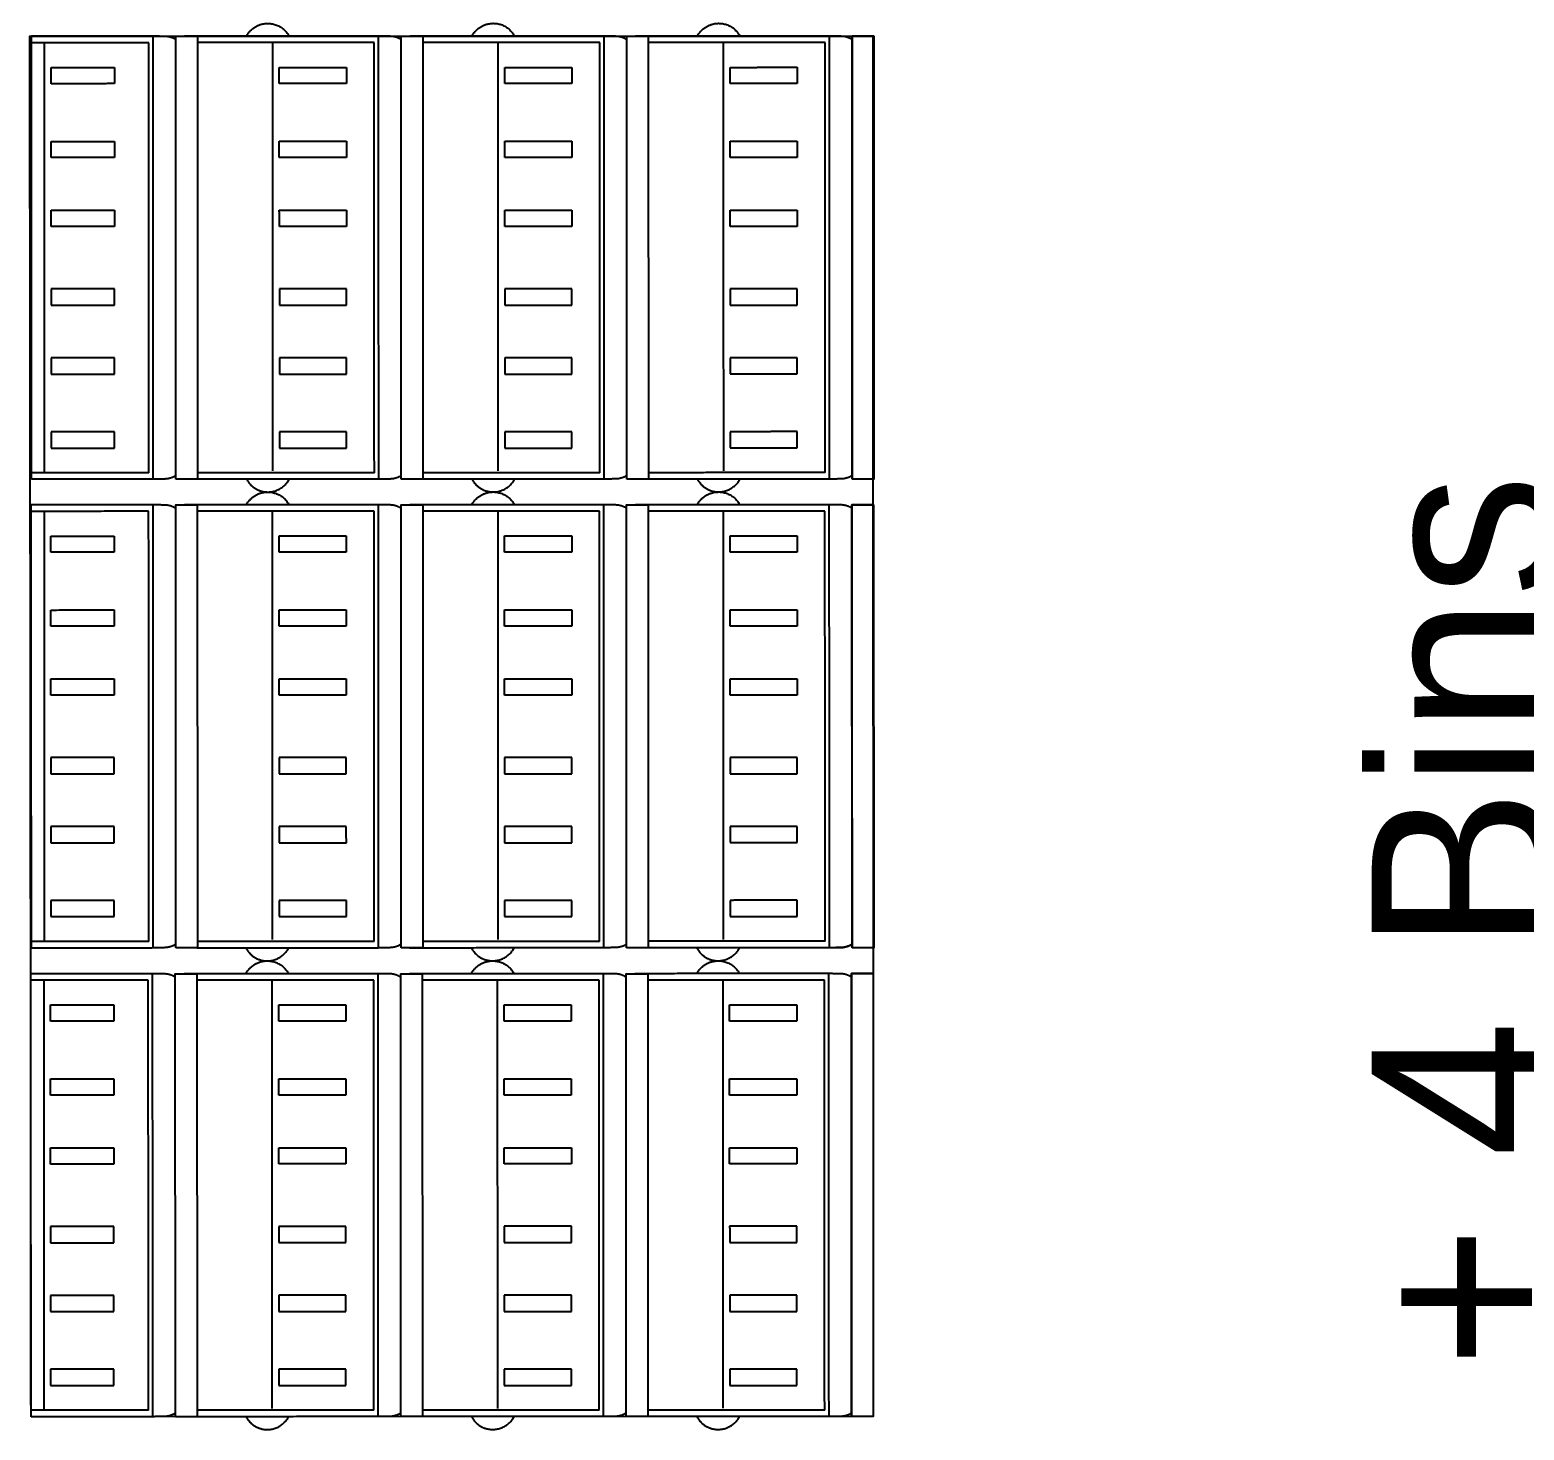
# Model space of a CAD drawing. Header units: millimetres. Extents: x 340 to 1003762, y 22 to 362022.
# Drawn here: x 421.528 to 423.561, y 76.494 to 78.399 of the extents above; entities that cross this region are included whole.
import ezdxf
from ezdxf.xclip import XClip

# ---------------------------------------------------------------- set-up
doc = ezdxf.new("R2010")
doc.units = ezdxf.units.MM
doc.header["$XCLIPFRAME"] = 0
doc.linetypes.add('LSBB_P_002 - PLANTA 1° NIVEL SALA DE VENTAS$0$DASHDOT2', pattern=[0.5, 0.25, -0.125, 0, -0.125])
for name, color, linetype in [('LSBB_P_002 - PLANTA 1° NIVEL SALA DE VENTAS$0$A-LAYOUT', 7, 'Continuous'), ('LSBB_P_002 - PLANTA 1° NIVEL SALA DE VENTAS$0$A-SALA-MUEB-ESPC', 1, 'Continuous'), ('LSBB_P_002 - PLANTA 1° NIVEL SALA DE VENTAS$0$A-TEXTO SV', 2, 'LSBB_P_002 - PLANTA 1° NIVEL SALA DE VENTAS$0$DASHDOT2'), ('XREF', 7, 'Continuous')]:
    doc.layers.add(name, color=color, linetype=linetype)
doc.styles.add('LSBB_P_002 - PLANTA 1° NIVEL SALA DE VENTAS$0$LAYOUT$0$REF-LAYOUT N+0.00 E 03$0$REF-LAYOUT N+0.00 E 02$0$Walmart_CENTURY GOTHIC', font='GOTHIC.TTF')

# ---------------------------------------------------------------- blocks, each defined once
blk = doc.blocks.new('LSBB_P_002 - PLANTA 1° NIVEL SALA DE VENTAS$0$SVLY')
at = {"layer": 'LSBB_P_002 - PLANTA 1° NIVEL SALA DE VENTAS$0$A-SALA-MUEB-ESPC', "elevation": 0}
for points in [[(1036.8177, 291.3319), (1036.8162, 293.21), (1037.9633, 293.2102), (1037.9635, 291.332)], [(1037.0148, 292.6074), (1037.0148, 293.21), (1037.0442, 293.21), (1037.0443, 292.6074)], [(1037.3216, 292.6074), (1037.3215, 293.2101), (1037.351, 293.2101), (1037.3511, 292.6074)], [(1037.6284, 292.6075), (1037.6283, 293.2101), (1037.6577, 293.2101), (1037.6578, 292.6075)], [(1037.9351, 292.6075), (1037.935, 293.2101), (1037.9645, 293.2102), (1037.9646, 292.6075)], [(1037.0146, 291.9698), (1037.0146, 292.5724), (1037.044, 292.5724), (1037.0441, 291.9698)], [(1037.3214, 291.9698), (1037.3213, 292.5725), (1037.3508, 292.5725), (1037.3508, 291.9698)], [(1037.6282, 291.9699), (1037.6281, 292.5725), (1037.6575, 292.5725), (1037.6576, 291.9699)], [(1037.9349, 291.9699), (1037.9348, 292.5726), (1037.9643, 292.5726), (1037.9644, 291.9699)], [(1037.0141, 291.3319), (1037.014, 291.9345), (1037.0435, 291.9346), (1037.0436, 291.3319)], [(1037.3209, 291.332), (1037.3208, 291.9346), (1037.3502, 291.9346), (1037.3503, 291.332)], [(1037.6276, 291.332), (1037.6275, 291.9346), (1037.657, 291.9346), (1037.6571, 291.332)], [(1037.9344, 291.332), (1037.9343, 291.9347), (1037.9638, 291.9347), (1037.9638, 291.332)]]:
    blk.add_lwpolyline(points, close=True, dxfattribs=at)
at = {"layer": 'LSBB_P_002 - PLANTA 1° NIVEL SALA DE VENTAS$0$A-SALA-MUEB-ESPC'}
for points, weights, knots in [([(1037.1109, 293.21, 0), (1037.1181, 293.2237, 0), (1037.1332, 293.2268, 0), (1037.1574, 293.2318, 0), (1037.169, 293.21, 0)], [1, 0.905033936831, 1, 0.799622118104, 1], [0, 0, 0, 2.887952, 2.887952, 7.122102, 7.122102, 7.122102]), ([(1037.4177, 293.2101, 0), (1037.4249, 293.2237, 0), (1037.44, 293.2269, 0), (1037.4642, 293.2319, 0), (1037.4757, 293.2101, 0)], [1, 0.905033936831, 1, 0.799622118104, 1], [0, 0, 0, 2.887952, 2.887952, 7.122102, 7.122102, 7.122102]), ([(1037.7244, 293.2101, 0), (1037.7316, 293.2238, 0), (1037.7468, 293.2269, 0), (1037.7709, 293.2319, 0), (1037.7825, 293.2101, 0)], [1, 0.905033936831, 1, 0.799622118104, 1], [0, 0, 0, 2.887952, 2.887952, 7.122102, 7.122102, 7.122102]), ([(1037.0148, 293.2053, 0), (1037.0079, 293.2096, 0), (1036.9997, 293.2098, 0), (1036.9918, 293.2099, 0), (1036.984, 293.21, 0)], [1, 0.963301646965, 1, 1, 1], [0, 0, 0, 1.596409, 1.596409, 3.723022, 3.723022, 3.723022]), ([(1037.3215, 293.2053, 0), (1037.3146, 293.2097, 0), (1037.3064, 293.2099, 0), (1037.2986, 293.21, 0), (1037.2907, 293.2101, 0)], [1, 0.963301646965, 1, 1, 1], [0, 0, 0, 1.596409, 1.596409, 3.723022, 3.723022, 3.723022]), ([(1037.6283, 293.2053, 0), (1037.6214, 293.2097, 0), (1037.6132, 293.2099, 0), (1037.6053, 293.21, 0), (1037.5975, 293.2101, 0)], [1, 0.963301646965, 1, 1, 1], [0, 0, 0, 1.596409, 1.596409, 3.723022, 3.723022, 3.723022]), ([(1037.935, 293.2054, 0), (1037.9281, 293.2098, 0), (1037.9199, 293.2099, 0), (1037.9121, 293.21, 0), (1037.9042, 293.2101, 0)], [1, 0.963301646965, 1, 1, 1], [0, 0, 0, 1.596409, 1.596409, 3.723022, 3.723022, 3.723022]), ([(1037.0148, 292.6121, 0), (1037.0079, 292.6078, 0), (1036.9998, 292.6076, 0), (1036.9919, 292.6075, 0), (1036.984, 292.6074, 0)], [1, 0.963301646965, 1, 1, 1], [0, 0, 0, 1.596409, 1.596409, 3.723022, 3.723022, 3.723022]), ([(1037.111, 292.6074, 0), (1037.1182, 292.5938, 0), (1037.1333, 292.5906, 0), (1037.1575, 292.5856, 0), (1037.1691, 292.6074, 0)], [1, 0.905033936831, 1, 0.799622118104, 1], [0, 0, 0, 2.887952, 2.887952, 7.122102, 7.122102, 7.122102]), ([(1037.3216, 292.6122, 0), (1037.3147, 292.6078, 0), (1037.3065, 292.6076, 0), (1037.2987, 292.6075, 0), (1037.2908, 292.6074, 0)], [1, 0.963301646965, 1, 1, 1], [0, 0, 0, 1.596409, 1.596409, 3.723022, 3.723022, 3.723022]), ([(1037.4177, 292.6074, 0), (1037.425, 292.5938, 0), (1037.4401, 292.5907, 0), (1037.4643, 292.5856, 0), (1037.4758, 292.6074, 0)], [1, 0.905033936831, 1, 0.799622118104, 1], [0, 0, 0, 2.887952, 2.887952, 7.122102, 7.122102, 7.122102]), ([(1037.6284, 292.6122, 0), (1037.6215, 292.6079, 0), (1037.6133, 292.6077, 0), (1037.6054, 292.6076, 0), (1037.5976, 292.6075, 0)], [1, 0.963301646965, 1, 1, 1], [0, 0, 0, 1.596409, 1.596409, 3.723022, 3.723022, 3.723022]), ([(1037.7245, 292.6075, 0), (1037.7317, 292.5938, 0), (1037.7469, 292.5907, 0), (1037.771, 292.5857, 0), (1037.7826, 292.6075, 0)], [1, 0.905033936831, 1, 0.799622118104, 1], [0, 0, 0, 2.887952, 2.887952, 7.122102, 7.122102, 7.122102]), ([(1037.9351, 292.6123, 0), (1037.9282, 292.6079, 0), (1037.92, 292.6077, 0), (1037.9122, 292.6076, 0), (1037.9043, 292.6075, 0)], [1, 0.963301646965, 1, 1, 1], [0, 0, 0, 1.596409, 1.596409, 3.723022, 3.723022, 3.723022]), ([(1037.1107, 292.5724, 0), (1037.1179, 292.5861, 0), (1037.133, 292.5892, 0), (1037.1572, 292.5943, 0), (1037.1688, 292.5725, 0)], [1, 0.905033936831, 1, 0.799622118104, 1], [0, 0, 0, 2.887952, 2.887952, 7.122102, 7.122102, 7.122102]), ([(1037.4174, 292.5725, 0), (1037.4247, 292.5861, 0), (1037.4398, 292.5893, 0), (1037.464, 292.5943, 0), (1037.4755, 292.5725, 0)], [1, 0.905033936831, 1, 0.799622118104, 1], [0, 0, 0, 2.887952, 2.887952, 7.122102, 7.122102, 7.122102]), ([(1037.7242, 292.5725, 0), (1037.7314, 292.5862, 0), (1037.7466, 292.5893, 0), (1037.7707, 292.5943, 0), (1037.7823, 292.5725, 0)], [1, 0.905033936831, 1, 0.799622118104, 1], [0, 0, 0, 2.887952, 2.887952, 7.122102, 7.122102, 7.122102]), ([(1037.0146, 292.5677, 0), (1037.0076, 292.5721, 0), (1036.9995, 292.5722, 0), (1036.9916, 292.5723, 0), (1036.9838, 292.5724, 0)], [1, 0.963301646965, 1, 1, 1], [0, 0, 0, 1.596409, 1.596409, 3.723022, 3.723022, 3.723022]), ([(1037.3213, 292.5677, 0), (1037.3144, 292.5721, 0), (1037.3062, 292.5723, 0), (1037.2984, 292.5724, 0), (1037.2905, 292.5725, 0)], [1, 0.963301646965, 1, 1, 1], [0, 0, 0, 1.596409, 1.596409, 3.723022, 3.723022, 3.723022]), ([(1037.6281, 292.5678, 0), (1037.6212, 292.5721, 0), (1037.613, 292.5723, 0), (1037.6051, 292.5724, 0), (1037.5973, 292.5725, 0)], [1, 0.963301646965, 1, 1, 1], [0, 0, 0, 1.596409, 1.596409, 3.723022, 3.723022, 3.723022]), ([(1037.9348, 292.5678, 0), (1037.9279, 292.5722, 0), (1037.9197, 292.5724, 0), (1037.9119, 292.5725, 0), (1037.904, 292.5726, 0)], [1, 0.963301646965, 1, 1, 1], [0, 0, 0, 1.596409, 1.596409, 3.723022, 3.723022, 3.723022]), ([(1037.0146, 291.9746, 0), (1037.0077, 291.9702, 0), (1036.9995, 291.97, 0), (1036.9917, 291.9699, 0), (1036.9838, 291.9698, 0)], [1, 0.963301646965, 1, 1, 1], [0, 0, 0, 1.596409, 1.596409, 3.723022, 3.723022, 3.723022]), ([(1037.1102, 291.9695, 0), (1037.1174, 291.9559, 0), (1037.1325, 291.9527, 0), (1037.1567, 291.9477, 0), (1037.1683, 291.9695, 0)], [1, 0.905033936831, 1, 0.799622118104, 1], [0, 0, 0, 2.887952, 2.887952, 7.122102, 7.122102, 7.122102]), ([(1037.3214, 291.9746, 0), (1037.3145, 291.9702, 0), (1037.3063, 291.97, 0), (1037.2985, 291.9699, 0), (1037.2906, 291.9698, 0)], [1, 0.963301646965, 1, 1, 1], [0, 0, 0, 1.596409, 1.596409, 3.723022, 3.723022, 3.723022]), ([(1037.4169, 291.9696, 0), (1037.4242, 291.9559, 0), (1037.4393, 291.9528, 0), (1037.4635, 291.9478, 0), (1037.475, 291.9696, 0)], [1, 0.905033936831, 1, 0.799622118104, 1], [0, 0, 0, 2.887952, 2.887952, 7.122102, 7.122102, 7.122102]), ([(1037.6282, 291.9746, 0), (1037.6212, 291.9703, 0), (1037.6131, 291.9701, 0), (1037.6052, 291.97, 0), (1037.5974, 291.9699, 0)], [1, 0.963301646965, 1, 1, 1], [0, 0, 0, 1.596409, 1.596409, 3.723022, 3.723022, 3.723022]), ([(1037.7237, 291.9696, 0), (1037.7309, 291.956, 0), (1037.7461, 291.9528, 0), (1037.7702, 291.9478, 0), (1037.7818, 291.9696, 0)], [1, 0.905033936831, 1, 0.799622118104, 1], [0, 0, 0, 2.887952, 2.887952, 7.122102, 7.122102, 7.122102]), ([(1037.9343, 291.9744, 0), (1037.9274, 291.97, 0), (1037.9192, 291.9698, 0), (1037.9114, 291.9697, 0), (1037.9035, 291.9696, 0)], [1, 0.963301646965, 1, 1, 1], [0, 0, 0, 1.596409, 1.596409, 3.723022, 3.723022, 3.723022]), ([(1037.9349, 291.9747, 0), (1037.928, 291.9703, 0), (1037.9198, 291.9701, 0), (1037.912, 291.97, 0), (1037.9041, 291.9699, 0)], [1, 0.963301646965, 1, 1, 1], [0, 0, 0, 1.596409, 1.596409, 3.723022, 3.723022, 3.723022]), ([(1037.9349, 291.9744, 0), (1037.928, 291.97, 0), (1037.9198, 291.9698, 0), (1037.912, 291.9697, 0), (1037.9041, 291.9696, 0)], [1, 0.963301646965, 1, 1, 1], [0, 0, 0, 1.596409, 1.596409, 3.723022, 3.723022, 3.723022]), ([(1037.1102, 291.9346, 0), (1037.1174, 291.9482, 0), (1037.1325, 291.9514, 0), (1037.1567, 291.9564, 0), (1037.1682, 291.9346, 0)], [1, 0.905033936831, 1, 0.799622118104, 1], [0, 0, 0, 2.887952, 2.887952, 7.122102, 7.122102, 7.122102]), ([(1037.4169, 291.9346, 0), (1037.4241, 291.9483, 0), (1037.4393, 291.9514, 0), (1037.4634, 291.9564, 0), (1037.475, 291.9346, 0)], [1, 0.905033936831, 1, 0.799622118104, 1], [0, 0, 0, 2.887952, 2.887952, 7.122102, 7.122102, 7.122102]), ([(1037.7237, 291.9346, 0), (1037.7309, 291.9483, 0), (1037.746, 291.9514, 0), (1037.7702, 291.9565, 0), (1037.7818, 291.9347, 0)], [1, 0.905033936831, 1, 0.799622118104, 1], [0, 0, 0, 2.887952, 2.887952, 7.122102, 7.122102, 7.122102]), ([(1037.014, 291.9298, 0), (1037.0071, 291.9342, 0), (1036.9989, 291.9343, 0), (1036.9911, 291.9344, 0), (1036.9832, 291.9345, 0)], [1, 0.963301646965, 1, 1, 1], [0, 0, 0, 1.596409, 1.596409, 3.723022, 3.723022, 3.723022]), ([(1037.3208, 291.9298, 0), (1037.3139, 291.9342, 0), (1037.3057, 291.9344, 0), (1037.2978, 291.9345, 0), (1037.29, 291.9346, 0)], [1, 0.963301646965, 1, 1, 1], [0, 0, 0, 1.596409, 1.596409, 3.723022, 3.723022, 3.723022]), ([(1037.6275, 291.9299, 0), (1037.6206, 291.9343, 0), (1037.6125, 291.9344, 0), (1037.6046, 291.9345, 0), (1037.5967, 291.9346, 0)], [1, 0.963301646965, 1, 1, 1], [0, 0, 0, 1.596409, 1.596409, 3.723022, 3.723022, 3.723022]), ([(1037.9343, 291.9299, 0), (1037.9274, 291.9343, 0), (1037.9192, 291.9345, 0), (1037.9114, 291.9346, 0), (1037.9035, 291.9347, 0)], [1, 0.963301646965, 1, 1, 1], [0, 0, 0, 1.596409, 1.596409, 3.723022, 3.723022, 3.723022]), ([(1037.0141, 291.3367, 0), (1037.0072, 291.3323, 0), (1036.999, 291.3321, 0), (1036.9912, 291.332, 0), (1036.9833, 291.3319, 0)], [1, 0.963301646965, 1, 1, 1], [0, 0, 0, 1.596409, 1.596409, 3.723022, 3.723022, 3.723022]), ([(1037.3209, 291.3367, 0), (1037.314, 291.3323, 0), (1037.3058, 291.3322, 0), (1037.2979, 291.3321, 0), (1037.2901, 291.332, 0)], [1, 0.963301646965, 1, 1, 1], [0, 0, 0, 1.596409, 1.596409, 3.723022, 3.723022, 3.723022]), ([(1037.6276, 291.3368, 0), (1037.6207, 291.3324, 0), (1037.6125, 291.3322, 0), (1037.6047, 291.3321, 0), (1037.5968, 291.332, 0)], [1, 0.963301646965, 1, 1, 1], [0, 0, 0, 1.596409, 1.596409, 3.723022, 3.723022, 3.723022]), ([(1037.9344, 291.3368, 0), (1037.9275, 291.3324, 0), (1037.9193, 291.3322, 0), (1037.9114, 291.3321, 0), (1037.9036, 291.332, 0)], [1, 0.963301646965, 1, 1, 1], [0, 0, 0, 1.596409, 1.596409, 3.723022, 3.723022, 3.723022]), ([(1037.1102, 291.3319, 0), (1037.1175, 291.3183, 0), (1037.1326, 291.3151, 0), (1037.1568, 291.3101, 0), (1037.1683, 291.3319, 0)], [1, 0.905033936831, 1, 0.799622118104, 1], [0, 0, 0, 2.887952, 2.887952, 7.122102, 7.122102, 7.122102]), ([(1037.417, 291.332, 0), (1037.4242, 291.3183, 0), (1037.4394, 291.3152, 0), (1037.4635, 291.3102, 0), (1037.4751, 291.332, 0)], [1, 0.905033936831, 1, 0.799622118104, 1], [0, 0, 0, 2.887952, 2.887952, 7.122102, 7.122102, 7.122102]), ([(1037.7238, 291.332, 0), (1037.731, 291.3184, 0), (1037.7461, 291.3152, 0), (1037.7703, 291.3102, 0), (1037.7818, 291.332, 0)], [1, 0.905033936831, 1, 0.799622118104, 1], [0, 0, 0, 2.887952, 2.887952, 7.122102, 7.122102, 7.122102])]:
    blk.add_rational_spline(points, weights, degree=2, knots=knots, dxfattribs=at)
for points in [[(1036.984, 293.21, 0), (1036.8711, 293.21, 0), (1036.8183, 293.21, 0)], [(1036.8184, 292.6074, 0), (1036.8183, 292.8987, 0), (1036.8183, 293.21, 0)], [(1036.984, 292.6074, 0), (1036.984, 292.91, 0), (1036.984, 293.21, 0)], [(1037.2907, 293.2101, 0), (1037.1488, 293.21, 0), (1037.0268, 293.21, 0)], [(1037.2908, 292.6074, 0), (1037.2908, 292.9101, 0), (1037.2907, 293.2101, 0)], [(1037.5975, 293.2101, 0), (1037.4555, 293.2101, 0), (1037.3336, 293.2101, 0)], [(1037.5976, 292.6075, 0), (1037.5975, 292.9101, 0), (1037.5975, 293.2101, 0)], [(1037.9042, 293.2101, 0), (1037.7623, 293.2101, 0), (1037.6404, 293.2101, 0)], [(1037.9043, 292.6075, 0), (1037.9043, 292.9101, 0), (1037.9042, 293.2101, 0)], [(1037.9642, 293.2102, 0), (1037.9503, 293.2102, 0), (1037.935, 293.2101, 0)], [(1037.935, 293.2101, 0), (1037.9351, 292.9088, 0), (1037.9351, 292.6075, 0)], [(1037.9645, 293.2102, 0), (1037.9645, 292.9088, 0), (1037.9646, 292.6075, 0)], [(1036.978, 293.2012, 0), (1036.8682, 293.2012, 0), (1036.8183, 293.2012, 0)], [(1036.8362, 292.6161, 0), (1036.8361, 292.9074, 0), (1036.8361, 293.2012, 0)], [(1036.9781, 292.6161, 0), (1036.9781, 292.9099, 0), (1036.978, 293.2012, 0)], [(1037.2848, 293.2013, 0), (1037.1545, 293.2013, 0), (1037.0442, 293.2013, 0)], [(1037.1467, 292.6187, 0), (1037.1467, 292.91, 0), (1037.1467, 293.2013, 0)], [(1037.2849, 292.6162, 0), (1037.2848, 292.91, 0), (1037.2848, 293.2013, 0)], [(1037.5916, 293.2013, 0), (1037.4613, 293.2013, 0), (1037.351, 293.2013, 0)], [(1037.4535, 292.6187, 0), (1037.4535, 292.91, 0), (1037.4534, 293.2013, 0)], [(1037.5916, 292.6162, 0), (1037.5916, 292.91, 0), (1037.5916, 293.2013, 0)], [(1037.8983, 293.2014, 0), (1037.768, 293.2014, 0), (1037.6577, 293.2013, 0)], [(1037.7603, 292.6187, 0), (1037.7602, 292.9101, 0), (1037.7602, 293.2014, 0)], [(1037.8984, 292.6163, 0), (1037.8984, 292.9101, 0), (1037.8983, 293.2014, 0)], [(1036.8451, 293.1454, 0), (1036.8451, 293.1565, 0), (1036.8451, 293.1676, 0)], [(1036.8451, 293.1676, 0), (1036.9171, 293.1676, 0), (1036.9311, 293.1676, 0)], [(1036.9311, 293.1676, 0), (1036.9311, 293.1565, 0), (1036.9311, 293.1455, 0)], [(1037.1556, 293.1455, 0), (1037.1556, 293.1566, 0), (1037.1556, 293.1677, 0)], [(1037.1556, 293.1677, 0), (1037.2013, 293.1677, 0), (1037.2469, 293.1677, 0)], [(1037.2469, 293.1677, 0), (1037.2469, 293.1566, 0), (1037.2469, 293.1455, 0)], [(1037.4624, 293.1455, 0), (1037.4624, 293.1566, 0), (1037.4624, 293.1677, 0)], [(1037.4624, 293.1677, 0), (1037.508, 293.1677, 0), (1037.5537, 293.1677, 0)], [(1037.5537, 293.1677, 0), (1037.5537, 293.1566, 0), (1037.5537, 293.1455, 0)], [(1037.7691, 293.1677, 0), (1037.8148, 293.1677, 0), (1037.8604, 293.1678, 0)], [(1037.7691, 293.1456, 0), (1037.7691, 293.1567, 0), (1037.7691, 293.1677, 0)], [(1037.8604, 293.1678, 0), (1037.8604, 293.1567, 0), (1037.8604, 293.1456, 0)], [(1036.9311, 293.1455, 0), (1036.9171, 293.1455, 0), (1036.8451, 293.1454, 0)], [(1037.2469, 293.1455, 0), (1037.2013, 293.1455, 0), (1037.1556, 293.1455, 0)], [(1037.5537, 293.1455, 0), (1037.508, 293.1455, 0), (1037.4624, 293.1455, 0)], [(1037.8604, 293.1456, 0), (1037.8148, 293.1456, 0), (1037.7691, 293.1456, 0)], [(1036.8451, 293.0449, 0), (1036.8451, 293.0559, 0), (1036.8451, 293.067, 0)], [(1036.8451, 293.067, 0), (1036.9171, 293.067, 0), (1036.9311, 293.067, 0)], [(1036.9311, 293.067, 0), (1036.9312, 293.056, 0), (1036.9312, 293.0449, 0)], [(1037.1556, 293.0449, 0), (1037.1556, 293.056, 0), (1037.1556, 293.0671, 0)], [(1037.1556, 293.0671, 0), (1037.2013, 293.0671, 0), (1037.2469, 293.0671, 0)], [(1037.2469, 293.0671, 0), (1037.2469, 293.056, 0), (1037.2469, 293.0449, 0)], [(1037.4624, 293.045, 0), (1037.4624, 293.056, 0), (1037.4624, 293.0671, 0)], [(1037.4624, 293.0671, 0), (1037.508, 293.0671, 0), (1037.5537, 293.0671, 0)], [(1037.5537, 293.0671, 0), (1037.5537, 293.056, 0), (1037.5537, 293.045, 0)], [(1037.7692, 293.045, 0), (1037.7692, 293.0561, 0), (1037.7692, 293.0672, 0)], [(1037.7692, 293.0672, 0), (1037.8148, 293.0672, 0), (1037.8604, 293.0672, 0)], [(1037.8604, 293.0672, 0), (1037.8604, 293.0561, 0), (1037.8604, 293.045, 0)], [(1036.9312, 293.0449, 0), (1036.9171, 293.0449, 0), (1036.8451, 293.0449, 0)], [(1037.2469, 293.0449, 0), (1037.2013, 293.0449, 0), (1037.1556, 293.0449, 0)], [(1037.5537, 293.045, 0), (1037.508, 293.045, 0), (1037.4624, 293.045, 0)], [(1037.8604, 293.045, 0), (1037.8148, 293.045, 0), (1037.7692, 293.045, 0)], [(1036.8451, 292.9511, 0), (1036.8451, 292.9622, 0), (1036.8451, 292.9733, 0)], [(1036.8451, 292.9733, 0), (1036.9171, 292.9733, 0), (1036.9312, 292.9733, 0)], [(1036.9312, 292.9733, 0), (1036.9312, 292.9622, 0), (1036.9312, 292.9511, 0)], [(1037.1557, 292.9511, 0), (1037.1557, 292.9622, 0), (1037.1556, 292.9733, 0)], [(1037.1556, 292.9733, 0), (1037.2013, 292.9733, 0), (1037.2469, 292.9733, 0)], [(1037.2469, 292.9733, 0), (1037.2469, 292.9622, 0), (1037.2469, 292.9512, 0)], [(1037.4624, 292.9733, 0), (1037.508, 292.9734, 0), (1037.5537, 292.9734, 0)], [(1037.4624, 292.9512, 0), (1037.4624, 292.9623, 0), (1037.4624, 292.9733, 0)], [(1037.5537, 292.9734, 0), (1037.5537, 292.9623, 0), (1037.5537, 292.9512, 0)], [(1037.7692, 292.9512, 0), (1037.7692, 292.9623, 0), (1037.7692, 292.9734, 0)], [(1037.7692, 292.9734, 0), (1037.8148, 292.9734, 0), (1037.8604, 292.9734, 0)], [(1037.8604, 292.9734, 0), (1037.8605, 292.9623, 0), (1037.8605, 292.9512, 0)], [(1036.9312, 292.9511, 0), (1036.9171, 292.9511, 0), (1036.8451, 292.9511, 0)], [(1037.2469, 292.9512, 0), (1037.2013, 292.9511, 0), (1037.1557, 292.9511, 0)], [(1037.5537, 292.9512, 0), (1037.5081, 292.9512, 0), (1037.4624, 292.9512, 0)], [(1037.8605, 292.9512, 0), (1037.8148, 292.9512, 0), (1037.7692, 292.9512, 0)], [(1036.8451, 292.8663, 0), (1036.8451, 292.8552, 0), (1036.8451, 292.8441, 0)], [(1036.9312, 292.8663, 0), (1036.9171, 292.8663, 0), (1036.8451, 292.8663, 0)], [(1036.9312, 292.8441, 0), (1036.9312, 292.8552, 0), (1036.9312, 292.8663, 0)], [(1037.1557, 292.8663, 0), (1037.1557, 292.8552, 0), (1037.1557, 292.8441, 0)], [(1037.2469, 292.8663, 0), (1037.2013, 292.8663, 0), (1037.1557, 292.8663, 0)], [(1037.2469, 292.8442, 0), (1037.2469, 292.8552, 0), (1037.2469, 292.8663, 0)], [(1037.5537, 292.8664, 0), (1037.5081, 292.8664, 0), (1037.4624, 292.8663, 0)], [(1037.4624, 292.8663, 0), (1037.4624, 292.8553, 0), (1037.4624, 292.8442, 0)], [(1037.5537, 292.8442, 0), (1037.5537, 292.8553, 0), (1037.5537, 292.8664, 0)], [(1037.7692, 292.8664, 0), (1037.7692, 292.8553, 0), (1037.7692, 292.8442, 0)], [(1037.8605, 292.8664, 0), (1037.8148, 292.8664, 0), (1037.7692, 292.8664, 0)], [(1037.8605, 292.8442, 0), (1037.8605, 292.8553, 0), (1037.8605, 292.8664, 0)], [(1036.8451, 292.8441, 0), (1036.9171, 292.8441, 0), (1036.9312, 292.8441, 0)], [(1037.1557, 292.8441, 0), (1037.2013, 292.8441, 0), (1037.2469, 292.8442, 0)], [(1037.4624, 292.8442, 0), (1037.5081, 292.8442, 0), (1037.5537, 292.8442, 0)], [(1037.7692, 292.8442, 0), (1037.8148, 292.8442, 0), (1037.8605, 292.8442, 0)], [(1036.8451, 292.7725, 0), (1036.8451, 292.7614, 0), (1036.8451, 292.7503, 0)], [(1036.9312, 292.7725, 0), (1036.9171, 292.7725, 0), (1036.8451, 292.7725, 0)], [(1036.9312, 292.7503, 0), (1036.9312, 292.7614, 0), (1036.9312, 292.7725, 0)], [(1037.1557, 292.7725, 0), (1037.1557, 292.7615, 0), (1037.1557, 292.7504, 0)], [(1037.247, 292.7725, 0), (1037.2013, 292.7725, 0), (1037.1557, 292.7725, 0)], [(1037.247, 292.7504, 0), (1037.247, 292.7615, 0), (1037.247, 292.7725, 0)], [(1037.4624, 292.7726, 0), (1037.4624, 292.7615, 0), (1037.4624, 292.7504, 0)], [(1037.5537, 292.7726, 0), (1037.5081, 292.7726, 0), (1037.4624, 292.7726, 0)], [(1037.5537, 292.7504, 0), (1037.5537, 292.7615, 0), (1037.5537, 292.7726, 0)], [(1037.7692, 292.7726, 0), (1037.7692, 292.7615, 0), (1037.7692, 292.7505, 0)], [(1037.8605, 292.7726, 0), (1037.8148, 292.7726, 0), (1037.7692, 292.7726, 0)], [(1037.8605, 292.7505, 0), (1037.8605, 292.7616, 0), (1037.8605, 292.7726, 0)], [(1036.8451, 292.7503, 0), (1036.9171, 292.7503, 0), (1036.9312, 292.7503, 0)], [(1037.1557, 292.7504, 0), (1037.2013, 292.7504, 0), (1037.247, 292.7504, 0)], [(1037.4624, 292.7504, 0), (1037.5081, 292.7504, 0), (1037.5537, 292.7504, 0)], [(1037.7692, 292.7505, 0), (1037.8148, 292.7505, 0), (1037.8605, 292.7505, 0)], [(1036.8451, 292.6719, 0), (1036.8451, 292.6608, 0), (1036.8451, 292.6497, 0)], [(1036.9312, 292.6719, 0), (1036.9172, 292.6719, 0), (1036.8451, 292.6719, 0)], [(1036.9312, 292.6498, 0), (1036.9312, 292.6608, 0), (1036.9312, 292.6719, 0)], [(1037.1557, 292.672, 0), (1037.1557, 292.6609, 0), (1037.1557, 292.6498, 0)], [(1037.247, 292.672, 0), (1037.2013, 292.672, 0), (1037.1557, 292.672, 0)], [(1037.247, 292.6498, 0), (1037.247, 292.6609, 0), (1037.247, 292.672, 0)], [(1037.4625, 292.672, 0), (1037.4625, 292.6609, 0), (1037.4625, 292.6498, 0)], [(1037.5537, 292.672, 0), (1037.5081, 292.672, 0), (1037.4625, 292.672, 0)], [(1037.5537, 292.6498, 0), (1037.5537, 292.6609, 0), (1037.5537, 292.672, 0)], [(1037.8605, 292.6721, 0), (1037.8149, 292.672, 0), (1037.7692, 292.672, 0)], [(1037.7692, 292.672, 0), (1037.7692, 292.661, 0), (1037.7692, 292.6499, 0)], [(1037.8605, 292.6499, 0), (1037.8605, 292.661, 0), (1037.8605, 292.6721, 0)], [(1036.8451, 292.6497, 0), (1036.9172, 292.6498, 0), (1036.9312, 292.6498, 0)], [(1037.1557, 292.6498, 0), (1037.2013, 292.6498, 0), (1037.247, 292.6498, 0)], [(1037.4625, 292.6498, 0), (1037.5081, 292.6498, 0), (1037.5537, 292.6498, 0)], [(1037.7692, 292.6499, 0), (1037.8149, 292.6499, 0), (1037.8605, 292.6499, 0)], [(1036.9781, 292.6161, 0), (1036.8683, 292.6161, 0), (1036.8184, 292.6161, 0)], [(1037.2849, 292.6162, 0), (1037.1546, 292.6162, 0), (1037.0443, 292.6162, 0)], [(1037.5916, 292.6162, 0), (1037.4613, 292.6162, 0), (1037.351, 292.6162, 0)], [(1037.8984, 292.6163, 0), (1037.7681, 292.6163, 0), (1037.6578, 292.6162, 0)], [(1036.984, 292.6074, 0), (1036.8712, 292.6074, 0), (1036.8184, 292.6074, 0)], [(1037.2908, 292.6074, 0), (1037.1489, 292.6074, 0), (1037.0443, 292.6074, 0)], [(1037.5976, 292.6075, 0), (1037.4556, 292.6074, 0), (1037.3337, 292.6074, 0)], [(1037.9043, 292.6075, 0), (1037.7624, 292.6075, 0), (1037.6404, 292.6075, 0)], [(1037.9646, 292.6075, 0), (1037.9504, 292.6075, 0), (1037.9351, 292.6075, 0)], [(1036.9838, 292.5724, 0), (1036.8709, 292.5724, 0), (1036.8181, 292.5724, 0)], [(1036.8182, 291.9698, 0), (1036.8181, 292.2611, 0), (1036.8181, 292.5724, 0)], [(1036.9778, 292.5637, 0), (1036.868, 292.5636, 0), (1036.8181, 292.5636, 0)], [(1036.836, 291.9785, 0), (1036.8359, 292.2698, 0), (1036.8359, 292.5636, 0)], [(1036.9779, 291.9786, 0), (1036.9779, 292.2724, 0), (1036.9778, 292.5637, 0)], [(1036.9838, 291.9698, 0), (1036.9838, 292.2724, 0), (1036.9838, 292.5724, 0)], [(1037.2905, 292.5725, 0), (1037.1486, 292.5725, 0), (1037.0266, 292.5724, 0)], [(1037.2846, 292.5637, 0), (1037.1543, 292.5637, 0), (1037.044, 292.5637, 0)], [(1037.1465, 291.9811, 0), (1037.1465, 292.2724, 0), (1037.1465, 292.5637, 0)], [(1037.2847, 291.9786, 0), (1037.2846, 292.2724, 0), (1037.2846, 292.5637, 0)], [(1037.2906, 291.9698, 0), (1037.2906, 292.2725, 0), (1037.2905, 292.5725, 0)], [(1037.5973, 292.5725, 0), (1037.4553, 292.5725, 0), (1037.3334, 292.5725, 0)], [(1037.5914, 292.5637, 0), (1037.4611, 292.5637, 0), (1037.3508, 292.5637, 0)], [(1037.4533, 291.9811, 0), (1037.4533, 292.2724, 0), (1037.4532, 292.5637, 0)], [(1037.5914, 291.9786, 0), (1037.5914, 292.2724, 0), (1037.5914, 292.5637, 0)], [(1037.5974, 291.9699, 0), (1037.5973, 292.2725, 0), (1037.5973, 292.5725, 0)], [(1037.904, 292.5726, 0), (1037.7621, 292.5725, 0), (1037.6402, 292.5725, 0)], [(1037.8981, 292.5638, 0), (1037.7678, 292.5638, 0), (1037.6575, 292.5638, 0)], [(1037.7601, 291.9812, 0), (1037.76, 292.2725, 0), (1037.76, 292.5638, 0)], [(1037.8982, 291.9787, 0), (1037.8982, 292.2725, 0), (1037.8981, 292.5638, 0)], [(1037.9041, 291.9699, 0), (1037.9041, 292.2726, 0), (1037.904, 292.5726, 0)], [(1037.9348, 292.5726, 0), (1037.9349, 292.2712, 0), (1037.9349, 291.9699, 0)], [(1037.964, 292.5726, 0), (1037.9501, 292.5726, 0), (1037.9348, 292.5726, 0)], [(1037.9643, 292.5726, 0), (1037.9643, 292.2712, 0), (1037.9644, 291.9699, 0)], [(1036.8449, 292.5079, 0), (1036.8448, 292.5189, 0), (1036.8448, 292.53, 0)], [(1036.8448, 292.53, 0), (1036.9169, 292.53, 0), (1036.9309, 292.53, 0)], [(1036.9309, 292.53, 0), (1036.9309, 292.519, 0), (1036.9309, 292.5079, 0)], [(1037.1554, 292.5079, 0), (1037.1554, 292.519, 0), (1037.1554, 292.5301, 0)], [(1037.1554, 292.5301, 0), (1037.2011, 292.5301, 0), (1037.2467, 292.5301, 0)], [(1037.2467, 292.5301, 0), (1037.2467, 292.519, 0), (1037.2467, 292.5079, 0)], [(1037.4622, 292.5079, 0), (1037.4622, 292.519, 0), (1037.4622, 292.5301, 0)], [(1037.4622, 292.5301, 0), (1037.5078, 292.5301, 0), (1037.5535, 292.5301, 0)], [(1037.5535, 292.5301, 0), (1037.5535, 292.519, 0), (1037.5535, 292.508, 0)], [(1037.7689, 292.508, 0), (1037.7689, 292.5191, 0), (1037.7689, 292.5302, 0)], [(1037.7689, 292.5302, 0), (1037.8146, 292.5302, 0), (1037.8602, 292.5302, 0)], [(1037.8602, 292.5302, 0), (1037.8602, 292.5191, 0), (1037.8602, 292.508, 0)], [(1036.9309, 292.5079, 0), (1036.9169, 292.5079, 0), (1036.8449, 292.5079, 0)], [(1037.2467, 292.5079, 0), (1037.2011, 292.5079, 0), (1037.1554, 292.5079, 0)], [(1037.5535, 292.508, 0), (1037.5078, 292.508, 0), (1037.4622, 292.5079, 0)], [(1037.8602, 292.508, 0), (1037.8146, 292.508, 0), (1037.7689, 292.508, 0)], [(1036.8449, 292.4294, 0), (1036.9169, 292.4295, 0), (1036.9309, 292.4295, 0)], [(1036.8449, 292.4073, 0), (1036.8449, 292.4184, 0), (1036.8449, 292.4294, 0)], [(1036.9309, 292.4295, 0), (1036.9309, 292.4184, 0), (1036.9309, 292.4073, 0)], [(1037.1554, 292.4073, 0), (1037.1554, 292.4184, 0), (1037.1554, 292.4295, 0)], [(1037.1554, 292.4295, 0), (1037.2011, 292.4295, 0), (1037.2467, 292.4295, 0)], [(1037.2467, 292.4295, 0), (1037.2467, 292.4184, 0), (1037.2467, 292.4073, 0)], [(1037.4622, 292.4074, 0), (1037.4622, 292.4184, 0), (1037.4622, 292.4295, 0)], [(1037.4622, 292.4295, 0), (1037.5078, 292.4295, 0), (1037.5535, 292.4295, 0)], [(1037.5535, 292.4295, 0), (1037.5535, 292.4185, 0), (1037.5535, 292.4074, 0)], [(1037.769, 292.4074, 0), (1037.769, 292.4185, 0), (1037.7689, 292.4296, 0)], [(1037.7689, 292.4296, 0), (1037.8146, 292.4296, 0), (1037.8602, 292.4296, 0)], [(1037.8602, 292.4296, 0), (1037.8602, 292.4185, 0), (1037.8602, 292.4074, 0)], [(1036.9309, 292.4073, 0), (1036.9169, 292.4073, 0), (1036.8449, 292.4073, 0)], [(1037.2467, 292.4073, 0), (1037.2011, 292.4073, 0), (1037.1554, 292.4073, 0)], [(1037.5535, 292.4074, 0), (1037.5078, 292.4074, 0), (1037.4622, 292.4074, 0)], [(1037.8602, 292.4074, 0), (1037.8146, 292.4074, 0), (1037.769, 292.4074, 0)], [(1036.8449, 292.3135, 0), (1036.8449, 292.3246, 0), (1036.8449, 292.3357, 0)], [(1036.8449, 292.3357, 0), (1036.9169, 292.3357, 0), (1036.931, 292.3357, 0)], [(1036.931, 292.3357, 0), (1036.931, 292.3246, 0), (1036.931, 292.3135, 0)], [(1037.1554, 292.3136, 0), (1037.1554, 292.3246, 0), (1037.1554, 292.3357, 0)], [(1037.1554, 292.3357, 0), (1037.2011, 292.3357, 0), (1037.2467, 292.3357, 0)], [(1037.2467, 292.3357, 0), (1037.2467, 292.3246, 0), (1037.2467, 292.3136, 0)], [(1037.4622, 292.3136, 0), (1037.4622, 292.3247, 0), (1037.4622, 292.3358, 0)], [(1037.4622, 292.3358, 0), (1037.5078, 292.3358, 0), (1037.5535, 292.3358, 0)], [(1037.5535, 292.3358, 0), (1037.5535, 292.3247, 0), (1037.5535, 292.3136, 0)], [(1037.769, 292.3136, 0), (1037.769, 292.3247, 0), (1037.769, 292.3358, 0)], [(1037.769, 292.3358, 0), (1037.8146, 292.3358, 0), (1037.8602, 292.3358, 0)], [(1037.8602, 292.3358, 0), (1037.8602, 292.3247, 0), (1037.8602, 292.3137, 0)], [(1036.931, 292.3135, 0), (1036.9169, 292.3135, 0), (1036.8449, 292.3135, 0)], [(1037.2467, 292.3136, 0), (1037.2011, 292.3136, 0), (1037.1554, 292.3136, 0)], [(1037.5535, 292.3136, 0), (1037.5078, 292.3136, 0), (1037.4622, 292.3136, 0)], [(1037.8602, 292.3137, 0), (1037.8146, 292.3136, 0), (1037.769, 292.3136, 0)], [(1036.8449, 292.2287, 0), (1036.8449, 292.2176, 0), (1036.8449, 292.2065, 0)], [(1036.931, 292.2287, 0), (1036.9169, 292.2287, 0), (1036.8449, 292.2287, 0)], [(1036.931, 292.2065, 0), (1036.931, 292.2176, 0), (1036.931, 292.2287, 0)], [(1037.1555, 292.2287, 0), (1037.1555, 292.2176, 0), (1037.1555, 292.2066, 0)], [(1037.2467, 292.2287, 0), (1037.2011, 292.2287, 0), (1037.1555, 292.2287, 0)], [(1037.2467, 292.2066, 0), (1037.2467, 292.2176, 0), (1037.2467, 292.2287, 0)], [(1037.4622, 292.2288, 0), (1037.4622, 292.2177, 0), (1037.4622, 292.2066, 0)], [(1037.5535, 292.2288, 0), (1037.5079, 292.2288, 0), (1037.4622, 292.2288, 0)], [(1037.5535, 292.2066, 0), (1037.5535, 292.2177, 0), (1037.5535, 292.2288, 0)], [(1037.769, 292.2288, 0), (1037.769, 292.2177, 0), (1037.769, 292.2066, 0)], [(1037.8603, 292.2288, 0), (1037.8146, 292.2288, 0), (1037.769, 292.2288, 0)], [(1037.8603, 292.2066, 0), (1037.8603, 292.2177, 0), (1037.8603, 292.2288, 0)], [(1036.8449, 292.2065, 0), (1036.9169, 292.2065, 0), (1036.931, 292.2065, 0)], [(1037.1555, 292.2066, 0), (1037.2011, 292.2066, 0), (1037.2467, 292.2066, 0)], [(1037.4622, 292.2066, 0), (1037.5079, 292.2066, 0), (1037.5535, 292.2066, 0)], [(1037.769, 292.2066, 0), (1037.8146, 292.2066, 0), (1037.8603, 292.2066, 0)], [(1036.8449, 292.1349, 0), (1036.8449, 292.1238, 0), (1036.8449, 292.1127, 0)], [(1036.931, 292.1349, 0), (1036.9169, 292.1349, 0), (1036.8449, 292.1349, 0)], [(1036.931, 292.1128, 0), (1036.931, 292.1238, 0), (1036.931, 292.1349, 0)], [(1037.2467, 292.135, 0), (1037.2011, 292.135, 0), (1037.1555, 292.1349, 0)], [(1037.1555, 292.1349, 0), (1037.1555, 292.1239, 0), (1037.1555, 292.1128, 0)], [(1037.2468, 292.1128, 0), (1037.2468, 292.1239, 0), (1037.2467, 292.135, 0)], [(1037.4622, 292.135, 0), (1037.4622, 292.1239, 0), (1037.4622, 292.1128, 0)], [(1037.5535, 292.135, 0), (1037.5079, 292.135, 0), (1037.4622, 292.135, 0)], [(1037.5535, 292.1128, 0), (1037.5535, 292.1239, 0), (1037.5535, 292.135, 0)], [(1037.769, 292.135, 0), (1037.769, 292.124, 0), (1037.769, 292.1129, 0)], [(1037.8603, 292.135, 0), (1037.8146, 292.135, 0), (1037.769, 292.135, 0)], [(1037.8603, 292.1129, 0), (1037.8603, 292.124, 0), (1037.8603, 292.135, 0)], [(1036.8449, 292.1127, 0), (1036.9169, 292.1128, 0), (1036.931, 292.1128, 0)], [(1037.1555, 292.1128, 0), (1037.2011, 292.1128, 0), (1037.2468, 292.1128, 0)], [(1037.4622, 292.1128, 0), (1037.5079, 292.1128, 0), (1037.5535, 292.1128, 0)], [(1037.769, 292.1129, 0), (1037.8146, 292.1129, 0), (1037.8603, 292.1129, 0)], [(1036.8449, 292.0343, 0), (1036.8449, 292.0232, 0), (1036.8449, 292.0122, 0)], [(1036.931, 292.0343, 0), (1036.917, 292.0343, 0), (1036.8449, 292.0343, 0)], [(1036.931, 292.0122, 0), (1036.931, 292.0233, 0), (1036.931, 292.0343, 0)], [(1037.1555, 292.0344, 0), (1037.1555, 292.0233, 0), (1037.1555, 292.0122, 0)], [(1037.2468, 292.0344, 0), (1037.2011, 292.0344, 0), (1037.1555, 292.0344, 0)], [(1037.2468, 292.0122, 0), (1037.2468, 292.0233, 0), (1037.2468, 292.0344, 0)], [(1037.4622, 292.0344, 0), (1037.4622, 292.0233, 0), (1037.4622, 292.0122, 0)], [(1037.5535, 292.0344, 0), (1037.5079, 292.0344, 0), (1037.4622, 292.0344, 0)], [(1037.5535, 292.0123, 0), (1037.5535, 292.0233, 0), (1037.5535, 292.0344, 0)], [(1037.8603, 292.0345, 0), (1037.8146, 292.0345, 0), (1037.769, 292.0344, 0)], [(1037.769, 292.0344, 0), (1037.769, 292.0234, 0), (1037.769, 292.0123, 0)], [(1037.8603, 292.0123, 0), (1037.8603, 292.0234, 0), (1037.8603, 292.0345, 0)], [(1036.8449, 292.0122, 0), (1036.917, 292.0122, 0), (1036.931, 292.0122, 0)], [(1037.1555, 292.0122, 0), (1037.2011, 292.0122, 0), (1037.2468, 292.0122, 0)], [(1037.4622, 292.0122, 0), (1037.5079, 292.0123, 0), (1037.5535, 292.0123, 0)], [(1037.769, 292.0123, 0), (1037.8146, 292.0123, 0), (1037.8603, 292.0123, 0)], [(1036.9832, 291.9695, 0), (1036.8704, 291.9695, 0), (1036.8176, 291.9695, 0)], [(1036.9779, 291.9786, 0), (1036.8681, 291.9785, 0), (1036.8182, 291.9785, 0)], [(1037.29, 291.9695, 0), (1037.1481, 291.9695, 0), (1037.0435, 291.9695, 0)], [(1037.2847, 291.9786, 0), (1037.1544, 291.9786, 0), (1037.0441, 291.9786, 0)], [(1037.5968, 291.9696, 0), (1037.4548, 291.9696, 0), (1037.3329, 291.9695, 0)], [(1037.5914, 291.9786, 0), (1037.4611, 291.9786, 0), (1037.3508, 291.9786, 0)], [(1037.9035, 291.9696, 0), (1037.7616, 291.9696, 0), (1037.6396, 291.9696, 0)], [(1037.8982, 291.9787, 0), (1037.7679, 291.9787, 0), (1037.6576, 291.9787, 0)], [(1036.9832, 291.9345, 0), (1036.8704, 291.9345, 0), (1036.8176, 291.9345, 0)], [(1036.8177, 291.3319, 0), (1036.8176, 291.6232, 0), (1036.8176, 291.9345, 0)], [(1036.9773, 291.9258, 0), (1036.8674, 291.9258, 0), (1036.8176, 291.9258, 0)], [(1036.8354, 291.3407, 0), (1036.8354, 291.632, 0), (1036.8354, 291.9258, 0)], [(1036.9774, 291.3407, 0), (1036.9774, 291.6345, 0), (1036.9773, 291.9258, 0)], [(1036.9833, 291.3319, 0), (1036.9833, 291.6345, 0), (1036.9832, 291.9345, 0)], [(1037.29, 291.9346, 0), (1037.148, 291.9346, 0), (1037.0261, 291.9346, 0)], [(1037.2841, 291.9258, 0), (1037.1538, 291.9258, 0), (1037.0435, 291.9258, 0)], [(1037.146, 291.3432, 0), (1037.146, 291.6345, 0), (1037.1459, 291.9258, 0)], [(1037.2842, 291.3407, 0), (1037.2841, 291.6345, 0), (1037.2841, 291.9258, 0)], [(1037.2901, 291.332, 0), (1037.29, 291.6346, 0), (1037.29, 291.9346, 0)], [(1037.5967, 291.9346, 0), (1037.4548, 291.9346, 0), (1037.3329, 291.9346, 0)], [(1037.5908, 291.9259, 0), (1037.4605, 291.9258, 0), (1037.3502, 291.9258, 0)], [(1037.4528, 291.3432, 0), (1037.4527, 291.6345, 0), (1037.4527, 291.9258, 0)], [(1037.5909, 291.3408, 0), (1037.5909, 291.6346, 0), (1037.5908, 291.9259, 0)], [(1037.5968, 291.332, 0), (1037.5968, 291.6346, 0), (1037.5967, 291.9346, 0)], [(1037.9035, 291.9347, 0), (1037.7616, 291.9347, 0), (1037.6396, 291.9346, 0)], [(1037.8976, 291.9259, 0), (1037.7673, 291.9259, 0), (1037.657, 291.9259, 0)], [(1037.7595, 291.3433, 0), (1037.7595, 291.6346, 0), (1037.7594, 291.9259, 0)], [(1037.8977, 291.3408, 0), (1037.8976, 291.6346, 0), (1037.8976, 291.9259, 0)], [(1037.9036, 291.332, 0), (1037.9035, 291.6347, 0), (1037.9035, 291.9347, 0)], [(1037.9343, 291.9347, 0), (1037.9344, 291.6334, 0), (1037.9344, 291.332, 0)], [(1037.9635, 291.9347, 0), (1037.9496, 291.9347, 0), (1037.9343, 291.9347, 0)], [(1037.9638, 291.9347, 0), (1037.9638, 291.6334, 0), (1037.9638, 291.332, 0)], [(1036.8443, 291.8921, 0), (1036.9164, 291.8922, 0), (1036.9304, 291.8922, 0)], [(1036.8443, 291.87, 0), (1036.8443, 291.8811, 0), (1036.8443, 291.8921, 0)], [(1036.9304, 291.8922, 0), (1036.9304, 291.8811, 0), (1036.9304, 291.87, 0)], [(1037.1549, 291.87, 0), (1037.1549, 291.8811, 0), (1037.1549, 291.8922, 0)], [(1037.1549, 291.8922, 0), (1037.2005, 291.8922, 0), (1037.2462, 291.8922, 0)], [(1037.2462, 291.8922, 0), (1037.2462, 291.8811, 0), (1037.2462, 291.87, 0)], [(1037.4617, 291.8701, 0), (1037.4616, 291.8811, 0), (1037.4616, 291.8922, 0)], [(1037.4616, 291.8922, 0), (1037.5073, 291.8922, 0), (1037.5529, 291.8922, 0)], [(1037.5529, 291.8922, 0), (1037.5529, 291.8812, 0), (1037.5529, 291.8701, 0)], [(1037.7684, 291.8701, 0), (1037.7684, 291.8812, 0), (1037.7684, 291.8923, 0)], [(1037.7684, 291.8923, 0), (1037.814, 291.8923, 0), (1037.8597, 291.8923, 0)], [(1037.8597, 291.8923, 0), (1037.8597, 291.8812, 0), (1037.8597, 291.8701, 0)], [(1036.9304, 291.87, 0), (1036.9164, 291.87, 0), (1036.8443, 291.87, 0)], [(1037.2462, 291.87, 0), (1037.2005, 291.87, 0), (1037.1549, 291.87, 0)], [(1037.5529, 291.8701, 0), (1037.5073, 291.8701, 0), (1037.4617, 291.8701, 0)], [(1037.8597, 291.8701, 0), (1037.8141, 291.8701, 0), (1037.7684, 291.8701, 0)], [(1036.8443, 291.7694, 0), (1036.8443, 291.7805, 0), (1036.8443, 291.7916, 0)], [(1036.8443, 291.7916, 0), (1036.9164, 291.7916, 0), (1036.9304, 291.7916, 0)], [(1036.9304, 291.7916, 0), (1036.9304, 291.7805, 0), (1036.9304, 291.7694, 0)], [(1037.1549, 291.7694, 0), (1037.1549, 291.7805, 0), (1037.1549, 291.7916, 0)], [(1037.1549, 291.7916, 0), (1037.2005, 291.7916, 0), (1037.2462, 291.7916, 0)], [(1037.2462, 291.7916, 0), (1037.2462, 291.7805, 0), (1037.2462, 291.7694, 0)], [(1037.4617, 291.7916, 0), (1037.5073, 291.7916, 0), (1037.5529, 291.7917, 0)], [(1037.4617, 291.7695, 0), (1037.4617, 291.7806, 0), (1037.4617, 291.7916, 0)], [(1037.5529, 291.7917, 0), (1037.5529, 291.7806, 0), (1037.5529, 291.7695, 0)], [(1037.7684, 291.7695, 0), (1037.7684, 291.7806, 0), (1037.7684, 291.7917, 0)], [(1037.7684, 291.7917, 0), (1037.8141, 291.7917, 0), (1037.8597, 291.7917, 0)], [(1037.8597, 291.7917, 0), (1037.8597, 291.7806, 0), (1037.8597, 291.7695, 0)], [(1036.9304, 291.7694, 0), (1036.9164, 291.7694, 0), (1036.8443, 291.7694, 0)], [(1037.2462, 291.7694, 0), (1037.2005, 291.7694, 0), (1037.1549, 291.7694, 0)], [(1037.5529, 291.7695, 0), (1037.5073, 291.7695, 0), (1037.4617, 291.7695, 0)], [(1037.8597, 291.7695, 0), (1037.8141, 291.7695, 0), (1037.7684, 291.7695, 0)], [(1036.8444, 291.6756, 0), (1036.8443, 291.6867, 0), (1036.8443, 291.6978, 0)], [(1036.8443, 291.6978, 0), (1036.9164, 291.6978, 0), (1036.9304, 291.6978, 0)], [(1036.9304, 291.6978, 0), (1036.9304, 291.6867, 0), (1036.9304, 291.6756, 0)], [(1037.1549, 291.6757, 0), (1037.1549, 291.6868, 0), (1037.1549, 291.6978, 0)], [(1037.1549, 291.6978, 0), (1037.2006, 291.6978, 0), (1037.2462, 291.6978, 0)], [(1037.2462, 291.6978, 0), (1037.2462, 291.6868, 0), (1037.2462, 291.6757, 0)], [(1037.4617, 291.6757, 0), (1037.4617, 291.6868, 0), (1037.4617, 291.6979, 0)], [(1037.4617, 291.6979, 0), (1037.5073, 291.6979, 0), (1037.553, 291.6979, 0)], [(1037.553, 291.6979, 0), (1037.553, 291.6868, 0), (1037.553, 291.6757, 0)], [(1037.7684, 291.6758, 0), (1037.7684, 291.6868, 0), (1037.7684, 291.6979, 0)], [(1037.7684, 291.6979, 0), (1037.8141, 291.6979, 0), (1037.8597, 291.6979, 0)], [(1037.8597, 291.6979, 0), (1037.8597, 291.6869, 0), (1037.8597, 291.6758, 0)], [(1036.9304, 291.6756, 0), (1036.9164, 291.6756, 0), (1036.8444, 291.6756, 0)], [(1037.2462, 291.6757, 0), (1037.2006, 291.6757, 0), (1037.1549, 291.6757, 0)], [(1037.553, 291.6757, 0), (1037.5073, 291.6757, 0), (1037.4617, 291.6757, 0)], [(1037.8597, 291.6758, 0), (1037.8141, 291.6758, 0), (1037.7684, 291.6758, 0)], [(1036.8444, 291.5908, 0), (1036.8444, 291.5797, 0), (1036.8444, 291.5686, 0)], [(1036.9304, 291.5908, 0), (1036.9164, 291.5908, 0), (1036.8444, 291.5908, 0)], [(1036.9304, 291.5686, 0), (1036.9304, 291.5797, 0), (1036.9304, 291.5908, 0)], [(1037.1549, 291.5908, 0), (1037.1549, 291.5797, 0), (1037.1549, 291.5687, 0)], [(1037.2462, 291.5908, 0), (1037.2006, 291.5908, 0), (1037.1549, 291.5908, 0)], [(1037.2462, 291.5687, 0), (1037.2462, 291.5798, 0), (1037.2462, 291.5908, 0)], [(1037.4617, 291.5909, 0), (1037.4617, 291.5798, 0), (1037.4617, 291.5687, 0)], [(1037.553, 291.5909, 0), (1037.5073, 291.5909, 0), (1037.4617, 291.5909, 0)], [(1037.553, 291.5687, 0), (1037.553, 291.5798, 0), (1037.553, 291.5909, 0)], [(1037.7684, 291.5909, 0), (1037.7685, 291.5798, 0), (1037.7685, 291.5688, 0)], [(1037.8597, 291.5909, 0), (1037.8141, 291.5909, 0), (1037.7684, 291.5909, 0)], [(1037.8597, 291.5688, 0), (1037.8597, 291.5798, 0), (1037.8597, 291.5909, 0)], [(1036.8444, 291.5686, 0), (1036.9164, 291.5686, 0), (1036.9304, 291.5686, 0)], [(1037.1549, 291.5687, 0), (1037.2006, 291.5687, 0), (1037.2462, 291.5687, 0)], [(1037.4617, 291.5687, 0), (1037.5073, 291.5687, 0), (1037.553, 291.5687, 0)], [(1037.7685, 291.5688, 0), (1037.8141, 291.5688, 0), (1037.8597, 291.5688, 0)], [(1036.8444, 291.497, 0), (1036.8444, 291.4859, 0), (1036.8444, 291.4749, 0)], [(1036.9305, 291.497, 0), (1036.9164, 291.497, 0), (1036.8444, 291.497, 0)], [(1036.9305, 291.4749, 0), (1036.9305, 291.486, 0), (1036.9305, 291.497, 0)], [(1037.1549, 291.4971, 0), (1037.1549, 291.486, 0), (1037.1549, 291.4749, 0)], [(1037.2462, 291.4971, 0), (1037.2006, 291.4971, 0), (1037.1549, 291.4971, 0)], [(1037.2462, 291.4749, 0), (1037.2462, 291.486, 0), (1037.2462, 291.4971, 0)], [(1037.4617, 291.4971, 0), (1037.4617, 291.486, 0), (1037.4617, 291.4749, 0)], [(1037.553, 291.4971, 0), (1037.5073, 291.4971, 0), (1037.4617, 291.4971, 0)], [(1037.553, 291.475, 0), (1037.553, 291.486, 0), (1037.553, 291.4971, 0)], [(1037.7685, 291.4972, 0), (1037.7685, 291.4861, 0), (1037.7685, 291.475, 0)], [(1037.8597, 291.4972, 0), (1037.8141, 291.4972, 0), (1037.7685, 291.4972, 0)], [(1037.8597, 291.475, 0), (1037.8597, 291.4861, 0), (1037.8597, 291.4972, 0)], [(1036.8444, 291.4749, 0), (1036.9164, 291.4749, 0), (1036.9305, 291.4749, 0)], [(1037.1549, 291.4749, 0), (1037.2006, 291.4749, 0), (1037.2462, 291.4749, 0)], [(1037.4617, 291.4749, 0), (1037.5073, 291.475, 0), (1037.553, 291.475, 0)], [(1037.7685, 291.475, 0), (1037.8141, 291.475, 0), (1037.8597, 291.475, 0)], [(1036.8444, 291.3964, 0), (1036.8444, 291.3854, 0), (1036.8444, 291.3743, 0)], [(1036.9305, 291.3964, 0), (1036.9164, 291.3964, 0), (1036.8444, 291.3964, 0)], [(1036.9305, 291.3743, 0), (1036.9305, 291.3854, 0), (1036.9305, 291.3964, 0)], [(1037.155, 291.3965, 0), (1037.155, 291.3854, 0), (1037.155, 291.3743, 0)], [(1037.2462, 291.3965, 0), (1037.2006, 291.3965, 0), (1037.155, 291.3965, 0)], [(1037.2462, 291.3743, 0), (1037.2462, 291.3854, 0), (1037.2462, 291.3965, 0)], [(1037.4617, 291.3965, 0), (1037.4617, 291.3854, 0), (1037.4617, 291.3744, 0)], [(1037.553, 291.3965, 0), (1037.5074, 291.3965, 0), (1037.4617, 291.3965, 0)], [(1037.553, 291.3744, 0), (1037.553, 291.3855, 0), (1037.553, 291.3965, 0)], [(1037.7685, 291.3966, 0), (1037.7685, 291.3855, 0), (1037.7685, 291.3744, 0)], [(1037.8598, 291.3966, 0), (1037.8141, 291.3966, 0), (1037.7685, 291.3966, 0)], [(1037.8598, 291.3744, 0), (1037.8598, 291.3855, 0), (1037.8598, 291.3966, 0)], [(1036.8444, 291.3743, 0), (1036.9164, 291.3743, 0), (1036.9305, 291.3743, 0)], [(1037.155, 291.3743, 0), (1037.2006, 291.3743, 0), (1037.2462, 291.3743, 0)], [(1037.4617, 291.3744, 0), (1037.5074, 291.3744, 0), (1037.553, 291.3744, 0)], [(1037.7685, 291.3744, 0), (1037.8141, 291.3744, 0), (1037.8598, 291.3744, 0)], [(1036.9774, 291.3407, 0), (1036.8675, 291.3407, 0), (1036.8177, 291.3407, 0)], [(1037.2842, 291.3407, 0), (1037.1539, 291.3407, 0), (1037.0436, 291.3407, 0)], [(1037.5909, 291.3408, 0), (1037.4606, 291.3407, 0), (1037.3503, 291.3407, 0)], [(1037.8977, 291.3408, 0), (1037.7674, 291.3408, 0), (1037.6571, 291.3408, 0)], [(1036.9833, 291.3319, 0), (1036.8705, 291.3319, 0), (1036.8177, 291.3319, 0)], [(1037.2901, 291.332, 0), (1037.1481, 291.3319, 0), (1037.0436, 291.3319, 0)], [(1037.5968, 291.332, 0), (1037.4549, 291.332, 0), (1037.3329, 291.332, 0)], [(1037.9036, 291.332, 0), (1037.7616, 291.332, 0), (1037.6397, 291.332, 0)], [(1037.9638, 291.332, 0), (1037.9497, 291.332, 0), (1037.9344, 291.332, 0)]]:
    blk.add_open_spline(points, degree=2, dxfattribs=at)
for points in [[(1037.9644, 293.2102, 0), (1037.9647, 293.2102, 0), (1037.9642, 293.2102, 0)], [(1037.9642, 292.5726, 0), (1037.9645, 292.5726, 0), (1037.964, 292.5726, 0)], [(1037.9637, 291.9347, 0), (1037.9639, 291.9347, 0), (1037.9635, 291.9347, 0)]]:
    blk.add_rational_spline(points, [0.890165042945, 0.781367627087, 0.995879238195], degree=2, dxfattribs=at)
at = {"layer": 'LSBB_P_002 - PLANTA 1° NIVEL SALA DE VENTAS$0$A-TEXTO SV', "insert": (1038.6421, 283.6307, 0), "char_height": 0.25, "width": 9.65757, "attachment_point": 1, "rotation": 90, "style": 'LSBB_P_002 - PLANTA 1° NIVEL SALA DE VENTAS$0$LAYOUT$0$REF-LAYOUT N+0.00 E 03$0$REF-LAYOUT N+0.00 E 02$0$Walmart_CENTURY GOTHIC'}
blk.add_mtext('\\pi0.12085;VERDURAS  28 Mod + 7 Mod(f) +1cab.(f) + 2 M.E. + 4 Bins\\P\\pi3.9626;154,12 mt2', dxfattribs=at)
blk = doc.blocks.new('LSBB_P_002 - PLANTA 1° NIVEL SALA DE VENTAS', base_point=(223.5696, 14.2202))
at = {"layer": 'LSBB_P_002 - PLANTA 1° NIVEL SALA DE VENTAS$0$A-LAYOUT', "color": 1}
blk.add_blockref('LSBB_P_002 - PLANTA 1° NIVEL SALA DE VENTAS$0$SVLY', (-200, 0), dxfattribs=at)

msp = doc.modelspace()

# ---------------------------------------------------------------- block references
at = {"layer": 'XREF'}
ref = msp.add_blockref('LSBB_P_002 - PLANTA 1° NIVEL SALA DE VENTAS', (-191.719, -200.5998), dxfattribs=at)
XClip(ref).set_block_clipping_path([(755.454857474, 236.6800249606), (887.3150098981, 333.6713636781)])

doc.saveas('drawing.dxf')
